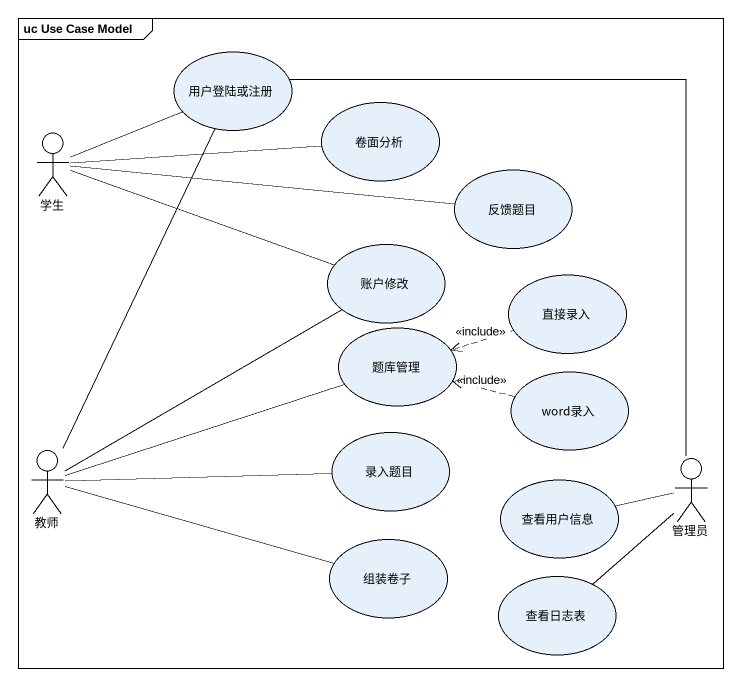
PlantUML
@startuml
mainframe uc Use Case Model
usecase 用户登陆或注册
usecase 卷面分析
actor 学生
usecase 反馈题目
usecase 账户修改
usecase 直接录入
usecase 题库管理
usecase word录入
actor 教师
usecase 录入题目
usecase 查看用户信息
actor 管理员
usecase 组装卷子
usecase 查看日志表
学生 -right- 用户登陆或注册
学生 -right- 卷面分析
学生 -right- 反馈题目
学生 -right- 账户修改
直接录入 .left.> 题库管理 : <<include>>
word录入 .left.> 题库管理 : <<include>>
教师 -up- 用户登陆或注册
教师 -up- 账户修改
教师 -right- 题库管理
教师 -right- 录入题目
教师 -right- 组装卷子
管理员 -up- 用户登陆或注册
管理员 -left- 查看用户信息
管理员 -- 查看日志表
@enduml
